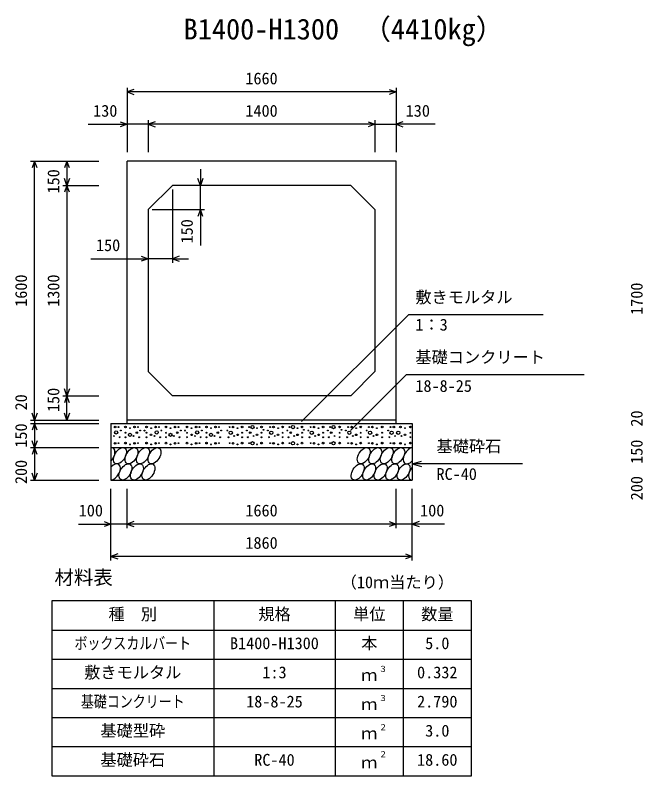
# Model space of a CAD drawing. Units: millimetres, scale not verified. Extents: x -50400 to 50400, y -17820 to 17820.
# Drawn here: x 39939 to 43813, y -4875 to -177 of the extents above; entities that cross this region are included whole.
import ezdxf
from ezdxf.enums import TextEntityAlignment as Align

# ---------------------------------------------------------------- set-up
doc = ezdxf.new("R2010")
doc.units = ezdxf.units.MM
doc.header["$LTSCALE"] = 60
for name, color, linetype, lineweight in [('0-0_DIM', 7, 'Continuous', 25), ('0-2_HATCH', 6, 'Continuous', 25), ('0-3_HYO', 3, 'Continuous', 25), ('0-4_HYO2', 4, 'Continuous', 25), ('0-5_OUTLINE', 3, 'Continuous', 25), ('0-7_TXT', 7, 'Continuous', 25)]:
    doc.layers.add(name, color=color, linetype=linetype, lineweight=lineweight)
doc.styles.add('ＭＳ ゴシック', font='')
doc.styles.get('ＭＳ ゴシック').set_extended_font_data('MS Gothic')

msp = doc.modelspace()

# ---------------------------------------------------------------- linework, layer by layer
at = {"layer": '0-0_DIM'}
for p, q in [((40629.98, -626.22), (40629.98, -1023.11)), ((42289.98, -651.22), (40629.98, -651.22)), ((42289.98, -626.22), (42289.98, -1023.11)), ((40759.98, -826.22), (40759.98, -1023.11)), ((42159.98, -826.22), (42159.98, -1023.11)), ((40389.24, -851.22), (40629.98, -851.22)), ((40759.98, -851.22), (40629.98, -851.22)), ((42159.98, -851.22), (40759.98, -851.22)), ((42159.98, -851.22), (42289.98, -851.22)), ((42530.73, -851.22), (42289.98, -851.22)), ((40033.88, -1078.11), (40454.98, -1078.11)), ((40058.88, -2678.11), (40058.88, -1078.11)), ((40258.88, -1078.11), (40258.88, -1228.11)), ((41082.46, -1128.11), (41082.46, -1228.11)), ((40233.88, -1228.11), (40454.98, -1228.11)), ((40258.88, -1228.11), (40258.88, -2528.11)), ((40909.98, -1253.11), (40909.98, -1706.13)), ((41082.46, -1378.11), (41082.46, -1228.11)), ((40784.98, -1378.11), (41107.46, -1378.11)), ((41082.46, -1378.11), (41082.46, -1598.99)), ((40405.88, -1681.13), (40759.98, -1681.13)), ((40909.98, -1681.13), (40759.98, -1681.13)), ((40909.98, -1681.13), (41009.98, -1681.13)), ((41706.2, -2687.45), (42366.48, -2027.17)), ((43198.89, -2027.17), (42366.48, -2027.17)), ((42008.01, -2741.84), (42352.07, -2397.78)), ((43451.62, -2397.78), (42352.07, -2397.78)), ((40233.88, -2528.11), (40454.98, -2528.11)), ((40258.88, -2678.11), (40258.88, -2528.11)), ((40033.88, -2678.11), (40454.98, -2678.11)), ((40033.88, -2698.11), (40454.98, -2698.11)), ((40058.88, -2678.11), (40058.88, -2698.11)), ((40058.88, -2698.11), (40058.88, -2848.11)), ((40033.88, -2848.11), (40454.98, -2848.11)), ((40058.88, -2848.11), (40058.88, -3048.11)), ((42389.98, -2948.11), (42447.94, -2932.58)), ((43069.79, -2948.11), (42389.98, -2948.11)), ((42389.98, -2948.11), (42447.94, -2963.64)), ((40033.88, -3048.11), (40454.98, -3048.11)), ((40529.98, -3544.72), (40529.98, -3103.11)), ((40629.98, -3344.72), (40629.98, -3103.11)), ((42289.98, -3344.72), (42289.98, -3103.11)), ((42289.98, -3344.72), (42289.98, -3103.11)), ((42389.98, -3544.72), (42389.98, -3103.11)), ((40330.44, -3319.72), (40529.98, -3319.72)), ((40629.98, -3319.72), (40529.98, -3319.72)), ((42289.98, -3319.72), (40629.98, -3319.72)), ((42389.98, -3319.72), (42289.98, -3319.72)), ((42589.53, -3319.72), (42389.98, -3319.72)), ((42389.98, -3519.72), (40529.98, -3519.72))]:
    msp.add_line(p, q, dxfattribs=at)
for points in [[(40672.27, -635.83), (40629.98, -651.22), (40672.27, -666.61)], [(42247.7, -635.83), (42289.98, -651.22), (42247.7, -666.61)], [(40587.7, -835.83), (40629.98, -851.22), (40587.7, -866.61)], [(40802.27, -835.83), (40759.98, -851.22), (40802.27, -866.61)], [(42117.7, -835.83), (42159.98, -851.22), (42117.7, -866.61)], [(42332.27, -835.83), (42289.98, -851.22), (42332.27, -866.61)], [(40074.27, -1120.4), (40058.88, -1078.11), (40043.49, -1120.4)], [(40274.27, -1120.4), (40258.88, -1078.11), (40243.49, -1120.4)], [(40274.27, -1185.83), (40258.88, -1228.11), (40243.49, -1185.83)], [(41097.85, -1185.83), (41082.46, -1228.11), (41067.07, -1185.83)], [(40274.27, -1270.4), (40258.88, -1228.11), (40243.49, -1270.4)], [(41097.85, -1420.4), (41082.46, -1378.11), (41067.07, -1420.4)], [(40717.7, -1665.74), (40759.98, -1681.13), (40717.7, -1696.52)], [(40952.27, -1665.74), (40909.98, -1681.13), (40952.27, -1696.52)], [(40274.27, -2485.83), (40258.88, -2528.11), (40243.49, -2485.83)], [(40274.27, -2570.4), (40258.88, -2528.11), (40243.49, -2570.4)], [(40074.27, -2635.83), (40058.88, -2678.11), (40043.49, -2635.83)], [(40274.27, -2635.83), (40258.88, -2678.11), (40243.49, -2635.83)], [(40074.27, -2740.4), (40058.88, -2698.11), (40043.49, -2740.4)], [(40074.27, -2805.83), (40058.88, -2848.11), (40043.49, -2805.83)], [(40074.27, -2890.4), (40058.88, -2848.11), (40043.49, -2890.4)], [(40074.27, -3005.83), (40058.88, -3048.11), (40043.49, -3005.83)], [(40487.7, -3304.33), (40529.98, -3319.72), (40487.7, -3335.12)], [(40672.27, -3304.33), (40629.98, -3319.72), (40672.27, -3335.12)], [(42247.7, -3304.33), (42289.98, -3319.72), (42247.7, -3335.12)], [(42432.27, -3304.33), (42389.98, -3319.72), (42432.27, -3335.12)], [(40572.27, -3504.33), (40529.98, -3519.72), (40572.27, -3535.12)], [(42347.7, -3504.33), (42389.98, -3519.72), (42347.7, -3535.12)]]:
    msp.add_lwpolyline(points, dxfattribs=at)
at = {"layer": '0-2_HATCH'}
for centre, radius in [((40556.02, -2720.93), 5), ((40577.05, -2720.93), 2.5), ((40619.95, -2720.06), 5), ((40676.02, -2720.93), 5), ((40697.05, -2720.93), 2.5), ((40749.95, -2720.06), 5), ((40806.02, -2720.93), 5), ((40827.05, -2720.93), 2.5), ((40869.95, -2720.06), 5), ((40926.02, -2720.93), 5), ((40947.05, -2720.93), 2.5), ((40999.95, -2720.06), 5), ((41056.02, -2720.93), 5), ((41077.05, -2720.93), 2.5), ((41119.95, -2720.06), 5), ((41176.02, -2720.93), 5), ((41197.05, -2720.93), 2.5), ((41262.91, -2720.93), 2.5), ((41283.94, -2720.93), 5), ((41340.01, -2720.06), 5), ((41382.91, -2720.93), 2.5), ((41403.94, -2720.93), 10), ((41460.01, -2720.06), 5), ((41512.91, -2720.93), 2.5), ((41533.94, -2720.93), 5), ((41590.01, -2720.06), 5), ((41632.91, -2720.93), 2.5), ((41653.94, -2720.93), 10), ((41710.01, -2720.06), 5), ((41762.91, -2720.93), 2.5), ((41783.94, -2720.93), 5), ((41840.01, -2720.06), 5), ((41882.91, -2720.93), 2.5), ((41903.94, -2720.93), 10), ((41941.84, -2720.06), 5), ((41994.73, -2720.93), 2.5), ((42015.76, -2720.93), 5), ((42071.84, -2720.06), 5), ((42122.79, -2720.93), 2.5), ((42143.83, -2720.93), 5), ((42204.77, -2720.06), 5), ((42255.72, -2720.93), 2.5), ((42276.75, -2720.93), 5), ((42317.42, -2720.93), 5), ((42378.36, -2720.06), 5), ((40562.56, -2753.95), 10), ((40591.07, -2741.95), 2.5), ((40619.95, -2755.95), 2.5), ((40647.99, -2769.08), 10), ((40647.99, -2727.94), 2.5), ((40690.04, -2755.95), 5), ((40711.07, -2741.95), 2.5), ((40737.53, -2742.85), 2.5), ((40749.95, -2755.95), 2.5), ((40777.99, -2769.08), 5), ((40777.99, -2727.94), 2.5), ((40812.56, -2753.95), 10), ((40841.07, -2741.95), 2.5), ((40869.95, -2755.95), 2.5), ((40897.99, -2769.08), 10), ((40897.99, -2727.94), 2.5), ((40940.04, -2755.95), 5), ((40961.07, -2741.95), 2.5), ((40987.53, -2742.85), 2.5), ((40999.95, -2755.95), 2.5), ((41027.99, -2769.08), 5), ((41027.99, -2727.94), 2.5), ((41062.56, -2753.95), 10), ((41091.07, -2741.95), 2.5), ((41119.95, -2755.95), 2.5), ((41147.99, -2769.08), 10), ((41147.99, -2727.94), 2.5), ((41190.04, -2755.95), 5), ((41211.07, -2741.95), 2.5), ((41248.89, -2741.95), 2.5), ((41269.92, -2755.95), 10), ((41311.98, -2769.08), 5), ((41311.98, -2727.94), 2.5), ((41340.01, -2755.95), 2.5), ((41368.89, -2741.95), 2.5), ((41389.92, -2755.95), 5), ((41431.98, -2769.08), 5), ((41431.98, -2727.94), 2.5), ((41460.01, -2755.95), 2.5), ((41471.35, -2737.63), 2.5), ((41498.89, -2741.95), 2.5), ((41519.92, -2755.95), 10), ((41561.98, -2769.08), 5), ((41561.98, -2727.94), 2.5), ((41590.01, -2755.95), 2.5), ((41618.89, -2741.95), 2.5), ((41639.92, -2755.95), 5), ((41681.98, -2769.08), 5), ((41681.98, -2727.94), 2.5), ((41710.01, -2755.95), 2.5), ((41721.35, -2737.63), 2.5), ((41748.89, -2741.95), 2.5), ((41769.92, -2755.95), 10), ((41811.98, -2769.08), 5), ((41811.98, -2727.94), 2.5), ((41840.01, -2755.95), 2.5), ((41868.89, -2741.95), 2.5), ((41889.92, -2755.95), 5), ((41941.84, -2755.95), 2.5), ((41953.18, -2737.63), 2.5), ((41980.71, -2741.95), 2.5), ((42001.74, -2755.95), 10), ((42043.8, -2769.08), 5), ((42043.8, -2727.94), 2.5), ((42071.84, -2755.95), 2.5), ((42108.78, -2741.95), 2.5), ((42129.81, -2755.95), 10), ((42171.86, -2769.08), 5), ((42171.86, -2727.94), 2.5), ((42204.77, -2755.95), 2.5), ((42241.7, -2741.95), 2.5), ((42262.73, -2755.95), 10), ((42303.4, -2755.95), 10), ((42345.46, -2769.08), 5), ((42345.46, -2727.94), 2.5), ((42378.36, -2755.95), 2.5), ((40549.01, -2776.09), 2.5), ((40556.02, -2820.93), 5), ((40577.05, -2820.93), 2.5), ((40584.06, -2783.96), 2.5), ((40619.95, -2820.06), 5), ((40619.95, -2783.96), 2.5), ((40669.01, -2776.09), 2.5), ((40676.02, -2820.93), 5), ((40697.05, -2820.93), 2.5), ((40704.06, -2783.96), 2.5), ((40749.95, -2820.06), 5), ((40749.95, -2783.96), 2.5), ((40799.01, -2776.09), 2.5), ((40806.02, -2820.93), 5), ((40827.05, -2820.93), 2.5), ((40834.06, -2783.96), 2.5), ((40869.95, -2820.06), 5), ((40869.95, -2783.96), 2.5), ((40919.01, -2776.09), 2.5), ((40926.02, -2820.93), 5), ((40947.05, -2820.93), 2.5), ((40954.06, -2783.96), 2.5), ((40999.95, -2820.06), 5), ((40999.95, -2783.96), 2.5), ((41049.01, -2776.09), 2.5), ((41056.02, -2820.93), 5), ((41077.05, -2820.93), 2.5), ((41084.06, -2783.96), 2.5), ((41119.95, -2820.06), 5), ((41119.95, -2783.96), 2.5), ((41169.01, -2776.09), 2.5), ((41176.02, -2820.93), 5), ((41197.05, -2820.93), 2.5), ((41204.06, -2783.96), 2.5), ((41255.9, -2783.96), 2.5), ((41262.91, -2820.93), 2.5), ((41283.94, -2820.93), 5), ((41290.95, -2776.09), 2.5), ((41340.01, -2820.06), 5), ((41340.01, -2783.96), 2.5), ((41375.9, -2783.96), 2.5), ((41382.91, -2820.93), 2.5), ((41403.94, -2820.93), 10), ((41410.95, -2776.09), 2.5), ((41460.01, -2820.06), 5), ((41460.01, -2783.96), 2.5), ((41505.9, -2783.96), 2.5), ((41512.91, -2820.93), 2.5), ((41533.94, -2820.93), 5), ((41540.95, -2776.09), 2.5), ((41590.01, -2820.06), 5), ((41590.01, -2783.96), 2.5), ((41625.9, -2783.96), 2.5), ((41632.91, -2820.93), 2.5), ((41653.94, -2820.93), 10), ((41660.95, -2776.09), 2.5), ((41710.01, -2820.06), 5), ((41710.01, -2783.96), 2.5), ((41755.9, -2783.96), 2.5), ((41762.91, -2820.93), 2.5), ((41783.94, -2820.93), 5), ((41790.95, -2776.09), 2.5), ((41840.01, -2820.06), 5), ((41840.01, -2783.96), 2.5), ((41875.9, -2783.96), 2.5), ((41882.91, -2820.93), 2.5), ((41903.94, -2820.93), 10), ((41910.95, -2776.09), 2.5), ((41941.84, -2820.06), 5), ((41941.84, -2783.96), 2.5), ((41987.72, -2783.96), 2.5), ((41994.73, -2820.93), 2.5), ((42015.76, -2820.93), 5), ((42022.77, -2776.09), 2.5), ((42071.84, -2820.06), 5), ((42071.84, -2783.96), 2.5), ((42115.79, -2783.96), 2.5), ((42122.79, -2820.93), 2.5), ((42143.83, -2820.93), 5), ((42150.83, -2776.09), 2.5), ((42204.77, -2820.06), 5), ((42204.77, -2783.96), 2.5), ((42248.71, -2783.96), 2.5), ((42255.72, -2820.93), 2.5), ((42276.75, -2820.93), 5), ((42283.76, -2776.09), 2.5), ((42317.42, -2820.93), 5), ((42324.43, -2776.09), 2.5), ((42378.36, -2820.06), 5), ((42378.36, -2783.96), 2.5), ((40647.99, -2827.94), 2.5), ((40777.99, -2827.94), 2.5), ((40897.99, -2827.94), 2.5), ((41027.99, -2827.94), 2.5), ((41147.99, -2827.94), 2.5), ((41311.98, -2827.94), 2.5), ((41431.98, -2827.94), 2.5), ((41561.98, -2827.94), 2.5), ((41681.98, -2827.94), 2.5), ((41811.98, -2827.94), 2.5), ((42043.8, -2827.94), 2.5), ((42171.86, -2827.94), 2.5), ((42345.46, -2827.94), 2.5)]:
    msp.add_circle(centre, radius, dxfattribs=at)
for centre, start_param, end_param in [((40515.33, -2898.12), 4.3355439, 6.7245934), ((42374.54, -2898.12), 0.4199491, 4.357003), ((40548.58, -2998.11), 3.4740877, 7.5860497), ((42407.79, -2998.11), 1.2805297, 3.4964223)]:
    msp.add_ellipse(centre, major_axis=(29.09, 47.08), ratio=0.5792, start_param=start_param, end_param=end_param, dxfattribs=at)
for centre in [(40586.29, -2898.12), (40657.24, -2898.12), (40728.2, -2898.12), (40799.15, -2898.12), (42090.71, -2898.12), (42161.67, -2898.12), (42232.63, -2898.12), (42303.58, -2898.12), (40619.53, -2998.11), (40690.49, -2998.11), (40761.45, -2998.11), (42053.01, -2998.11), (42123.96, -2998.11), (42194.92, -2998.11), (42265.87, -2998.11), (42336.83, -2998.11)]:
    msp.add_ellipse(centre, major_axis=(29.09, 47.08), ratio=0.5792, dxfattribs=at)
at = {"layer": '0-3_HYO'}
for p, q in [((41164.98, -3794.72), (41164.98, -4874.72)), ((41914.98, -3794.72), (41914.98, -4874.72)), ((42334.98, -3794.72), (42334.98, -4874.72)), ((40164.98, -3974.72), (42754.98, -3974.72))]:
    msp.add_line(p, q, dxfattribs=at)
msp.add_lwpolyline([(40164.98, -4874.72), (42754.98, -4874.72), (42754.98, -3794.72), (40164.98, -3794.72)], close=True, dxfattribs=at)
at = {"layer": '0-4_HYO2'}
for p, q in [((40164.98, -4154.72), (42754.98, -4154.72)), ((40164.98, -4334.72), (42754.98, -4334.72)), ((40164.98, -4514.72), (42754.98, -4514.72)), ((40164.98, -4694.72), (42754.98, -4694.72))]:
    msp.add_line(p, q, dxfattribs=at)
at = {"layer": '0-5_OUTLINE'}
for p, q in [((42289.98, -1078.11), (40629.98, -1078.11)), ((40629.98, -2698.11), (40629.98, -1078.11)), ((42289.98, -2698.11), (42289.98, -1078.11)), ((40759.98, -1378.11), (40909.98, -1228.11)), ((42009.98, -1228.11), (40909.98, -1228.11)), ((42009.98, -1228.11), (42159.98, -1378.11)), ((40759.98, -1378.11), (40759.98, -2378.11)), ((40909.98, -2528.11), (40759.98, -2378.11)), ((42009.98, -2528.11), (40909.98, -2528.11)), ((40529.98, -2698.11), (40529.98, -3048.11)), ((40529.98, -2698.11), (42389.98, -2698.11)), ((42289.98, -2678.11), (40629.98, -2678.11)), ((42389.98, -2698.11), (42389.98, -3048.11)), ((40529.98, -2848.11), (42389.98, -2848.11)), ((40529.98, -3048.11), (42389.98, -3048.11))]:
    msp.add_line(p, q, dxfattribs=at)
msp.add_lwpolyline([(42159.98, -1378.11), (42159.98, -2378.11), (42009.98, -2528.11)], dxfattribs=at)

# ---------------------------------------------------------------- texts
at = {"layer": '0-0_DIM', "style": 'ＭＳ ゴシック'}
for s, p in [('1660', (41359.98, -626.22)), ('130', (40420.34, -826.22)), ('1400', (41359.98, -826.22)), ('130', (42349.62, -826.22)), ('150', (40437.84, -1656.13)), ('敷きモルタル', (42409.33, -1977.17)), ('1：3', (42409.33, -2147.28)), ('基礎コンクリート', (42409.33, -2347.78)), ('18-8-25', (42409.33, -2525.41)), ('基礎砕石', (42539.72, -2898.11)), ('RC-40', (42539.72, -3069.49)), ('100', (40331.34, -3294.72)), ('1660', (41359.98, -3294.72)), ('100', (42438.62, -3294.72)), ('1860', (41359.98, -3494.72))]:
    msp.add_text(s, height=73.31, dxfattribs=at).set_placement(p, align=Align.BOTTOM_LEFT)
for s, p in [('150', (40233.88, -1278.11)), ('150', (41057.46, -1586.61)), ('1600', (40033.88, -1978.11)), ('1300', (40233.88, -1978.11)), ('1700', (43833.88, -2028.11)), ('150', (40233.88, -2628.11)), ('20', (40033.88, -2618.04)), ('20', (43833.88, -2718.04)), ('150', (40033.88, -2848.11)), ('150', (43833.88, -2948.11)), ('200', (40033.88, -3073.11)), ('200', (43833.88, -3173.11))]:
    msp.add_text(s, height=73.31, rotation=90, dxfattribs=at).set_placement(p, align=Align.BOTTOM_LEFT)
at = {"layer": '0-7_TXT', "style": 'ＭＳ ゴシック'}
for s, height, p in [('（4410kg）', 128.3, (42083.57, -365.61)), ('B1400-H1300', 128.3, (40978.73, -365.61)), ('材料表', 87.98, (40181.65, -3719.72)), ('（10ｍ当たり）', 73.31, (41948.31, -3738.06)), ('種\u3000別', 73.31, (40514.98, -3934.72)), ('規格', 73.31, (41439.98, -3934.72)), ('単位', 73.31, (42024.98, -3934.72)), ('数量', 73.31, (42444.98, -3934.72)), ('B1400-H1300', 73.31, (41264.98, -4114.72)), ('本', 73.31, (42074.98, -4114.72)), ('5.0', 73.31, (42469.98, -4114.72)), ('敷きモルタル', 73.31, (40364.98, -4294.72)), ('1:3', 73.31, (41464.98, -4294.72)), ('３', 36.66, (42184.22, -4244.11)), ('0.332', 73.31, (42419.98, -4294.72)), ('ｍ', 73.31, (42074.98, -4311.39)), ('18-8-25', 73.31, (41364.98, -4474.72)), ('ｍ', 73.31, (42074.98, -4491.39)), ('３', 36.66, (42184.22, -4424.11)), ('2.790', 73.31, (42419.98, -4474.72)), ('基礎型砕', 73.31, (40464.98, -4654.72)), ('２', 36.66, (42184.22, -4604.11)), ('ｍ', 73.31, (42074.98, -4671.39)), ('3.0', 73.31, (42469.98, -4654.72)), ('基礎砕石', 73.31, (40464.98, -4834.72)), ('RC-40', 73.31, (41414.98, -4834.72)), ('２', 36.66, (42184.22, -4770.78)), ('18.60', 73.31, (42419.98, -4834.72)), ('ｍ', 73.31, (42074.98, -4851.39))]:
    msp.add_text(s, height=height, dxfattribs=at).set_placement(p, align=Align.BOTTOM_LEFT)
at = {"layer": '0-7_TXT', "style": 'ＭＳ ゴシック', "width": 0.8}
for s, p in [('ボックスカルバート', (40304.98, -4114.72)), ('基礎コンクリート', (40344.98, -4474.72))]:
    msp.add_text(s, height=73.31, dxfattribs=at).set_placement(p, align=Align.BOTTOM_LEFT)

doc.saveas('drawing.dxf')
